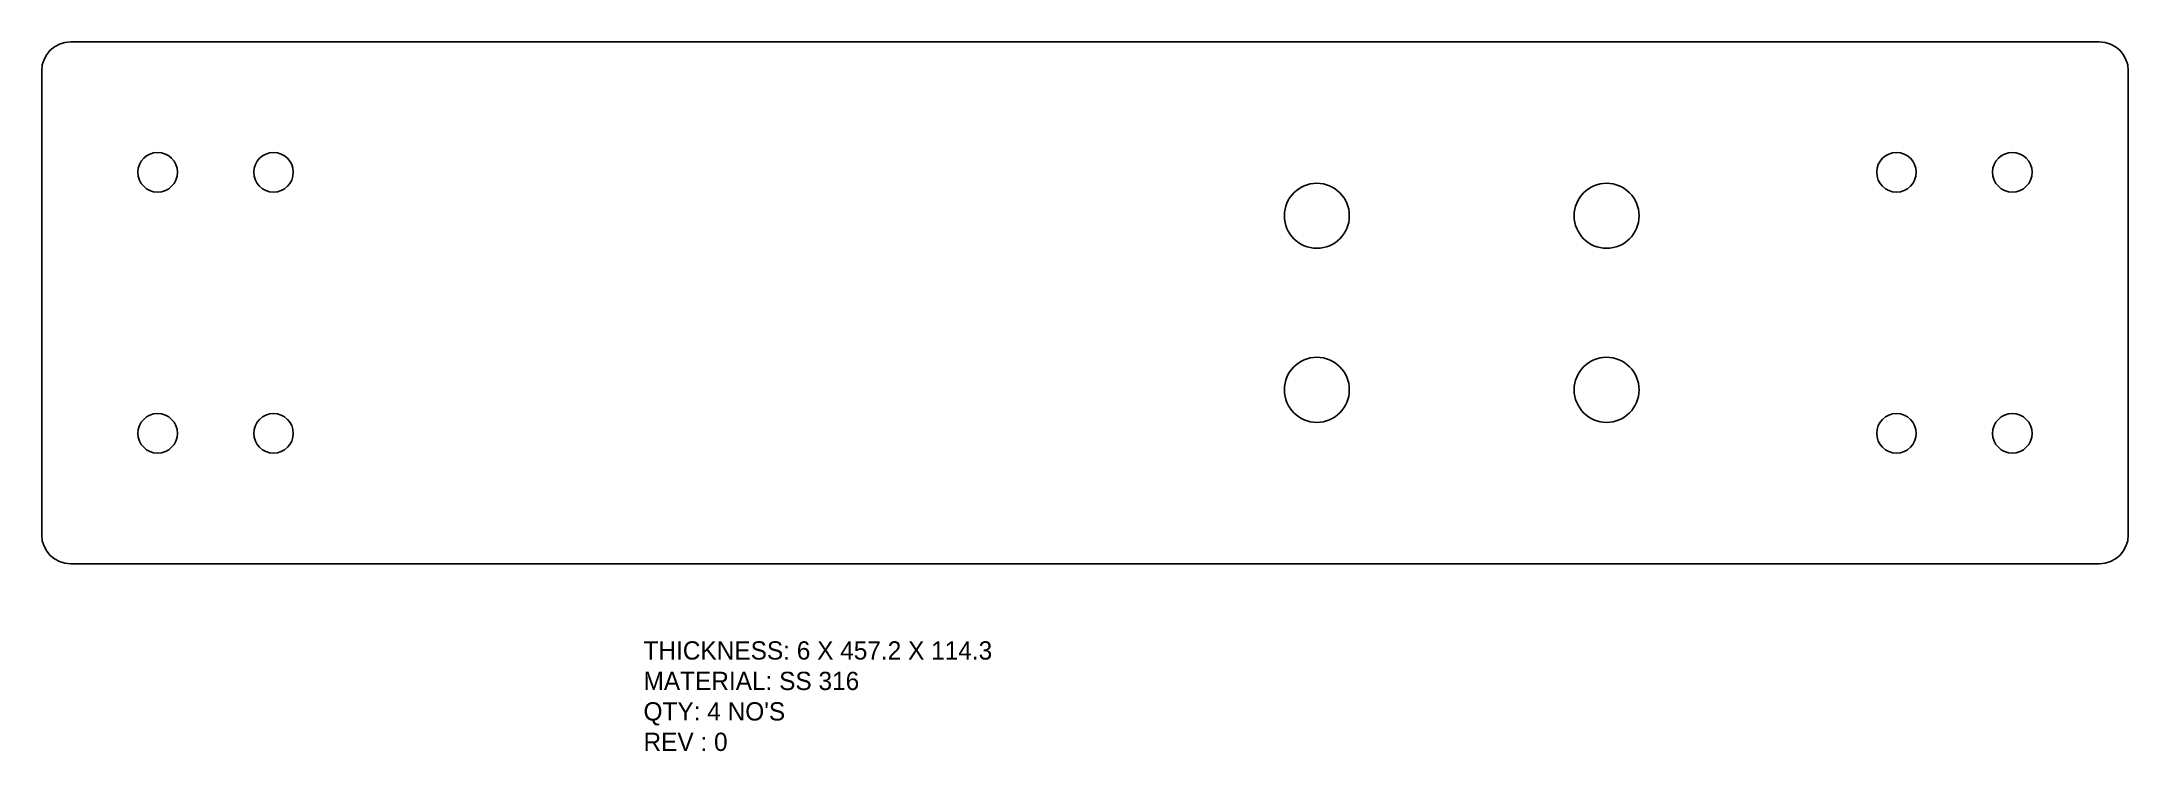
# Model space of a CAD drawing. Header units: inches. Extents: x 2333 to 2790, y -218 to -62.
import ezdxf

# ---------------------------------------------------------------- set-up
doc = ezdxf.new("R2010")
doc.units = ezdxf.units.IN
doc.header["$MEASUREMENT"] = 0
doc.layers.add('LaserCutting', color=3, linetype='Continuous')

msp = doc.modelspace()

# ---------------------------------------------------------------- linework, layer by layer
at = {"layer": 'LaserCutting'}
for p, q in [((2339.1, -62.27), (2783.6, -62.27)), ((2332.75, -170.22), (2332.75, -68.62)), ((2789.95, -68.62), (2789.95, -170.22)), ((2339.1, -176.57), (2783.6, -176.57))]:
    msp.add_line(p, q, dxfattribs=at)
for centre, radius in [((2358.15, -90.85), 4.33), ((2383.55, -90.85), 4.33), ((2739.15, -90.85), 4.33), ((2764.55, -90.85), 4.33), ((2612.15, -100.37), 7.12), ((2675.65, -100.37), 7.12), ((2612.15, -138.47), 7.12), ((2675.65, -138.47), 7.12), ((2358.15, -148), 4.33), ((2383.55, -148), 4.33), ((2739.15, -148), 4.33), ((2764.55, -148), 4.33)]:
    msp.add_circle(centre, radius, dxfattribs=at)
for centre, start, end in [((2339.1, -68.62), 90, 180), ((2783.6, -68.62), 0, 90), ((2339.1, -170.22), 180, 270), ((2783.6, -170.22), 270, 360)]:
    msp.add_arc(centre, 6.35, start, end, dxfattribs=at)

# ---------------------------------------------------------------- texts
at = {"layer": 'LaserCutting', "insert": (2464.61, -193.53), "char_height": 4, "width": 174.5146, "attachment_point": 1}
msp.add_mtext("{\\fCentury Gothic|b0|i0|c0|p18;THICKNESS: 6 X 457.2 X 114.3\\PMATERIAL: SS 316\\PQTY: 4 NO'S\\PREV : 0}", dxfattribs=at)

doc.saveas('drawing.dxf')
